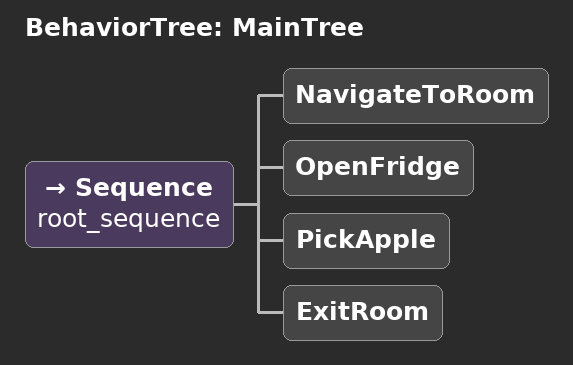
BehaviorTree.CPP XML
<root main_tree_to_execute="MainTree">
  <BehaviorTree ID="MainTree">
    <Sequence name="root_sequence">
      <NavigateToRoom/>
      <OpenFridge/>
      <PickApple/>
      <ExitRoom/>
    </Sequence>
  </BehaviorTree>
</root>
